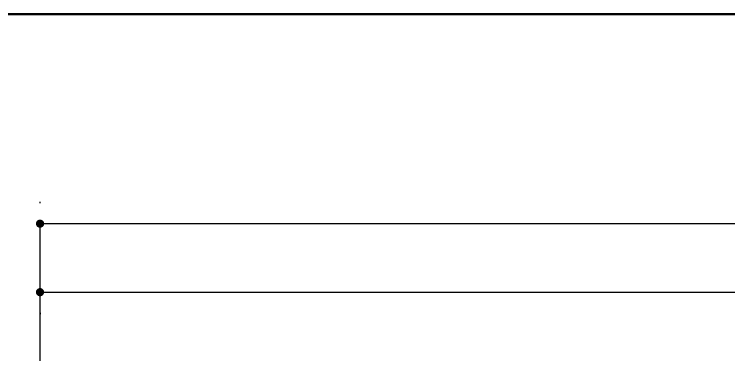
# Model space of a CAD drawing. Header units: millimetres. Extents: x 9537.41 to 9541.95, y -1431.78 to -1431.38.
# Drawn here: x 9539.4258 to 9539.5302, y -1431.4267 to -1431.3761 of the extents above; entities that cross this region are included whole.
import ezdxf

# ---------------------------------------------------------------- set-up
doc = ezdxf.new("R2010")
doc.units = ezdxf.units.MM
doc.layers.add('duvar', color=214, linetype='Continuous', lineweight=50)
doc.layers.add('ölçü', color=4, linetype='Continuous', lineweight=25)

msp = doc.modelspace()

# ---------------------------------------------------------------- linework, layer by layer
at = {"color": 0, "linetype": 'ByBlock', "lineweight": -2}
for p, q in [((9539.430193381373, -1431.406689333453), (9539.430793381372, -1431.406689333453)), ((9539.430193381373, -1431.416689333453), (9539.430793381372, -1431.416689333453))]:
    msp.add_line(p, q, dxfattribs=at)
at = {"color": 0, "linetype": 'ByBlock', "const_width": 0.0006000000000000001}
for points in [[(9539.429893381373, -1431.406689333453, 1), (9539.429293381374, -1431.406689333453, 1)], [(9539.429893381373, -1431.416689333453, 1), (9539.429293381374, -1431.416689333453, 1)]]:
    msp.add_lwpolyline(points, format="xyb", close=True, dxfattribs=at)
at = {"layer": 'duvar'}
msp.add_line((9539.323946646715, -1431.376132301478), (9539.960388419144, -1431.376132301478), dxfattribs=at)
at = {"layer": 'ölçü'}
for p, q in [((9539.429593381374, -1431.403689333453), (9539.429593381374, -1431.403489333453)), ((9539.429593381374, -1431.426689333453), (9539.429593381374, -1431.406689333453)), ((9539.429593381374, -1431.406689333453), (9539.853593381373, -1431.406689333453)), ((9539.430793381372, -1431.406689333453), (9539.852393381374, -1431.406689333453)), ((9539.429593381374, -1431.416689333453), (9539.853593381373, -1431.416689333453)), ((9539.430793381372, -1431.416689333453), (9539.852393381374, -1431.416689333453)), ((9539.429593381374, -1431.419689333453), (9539.429593381374, -1431.419889333453))]:
    msp.add_line(p, q, dxfattribs=at)

doc.saveas('drawing.dxf')
